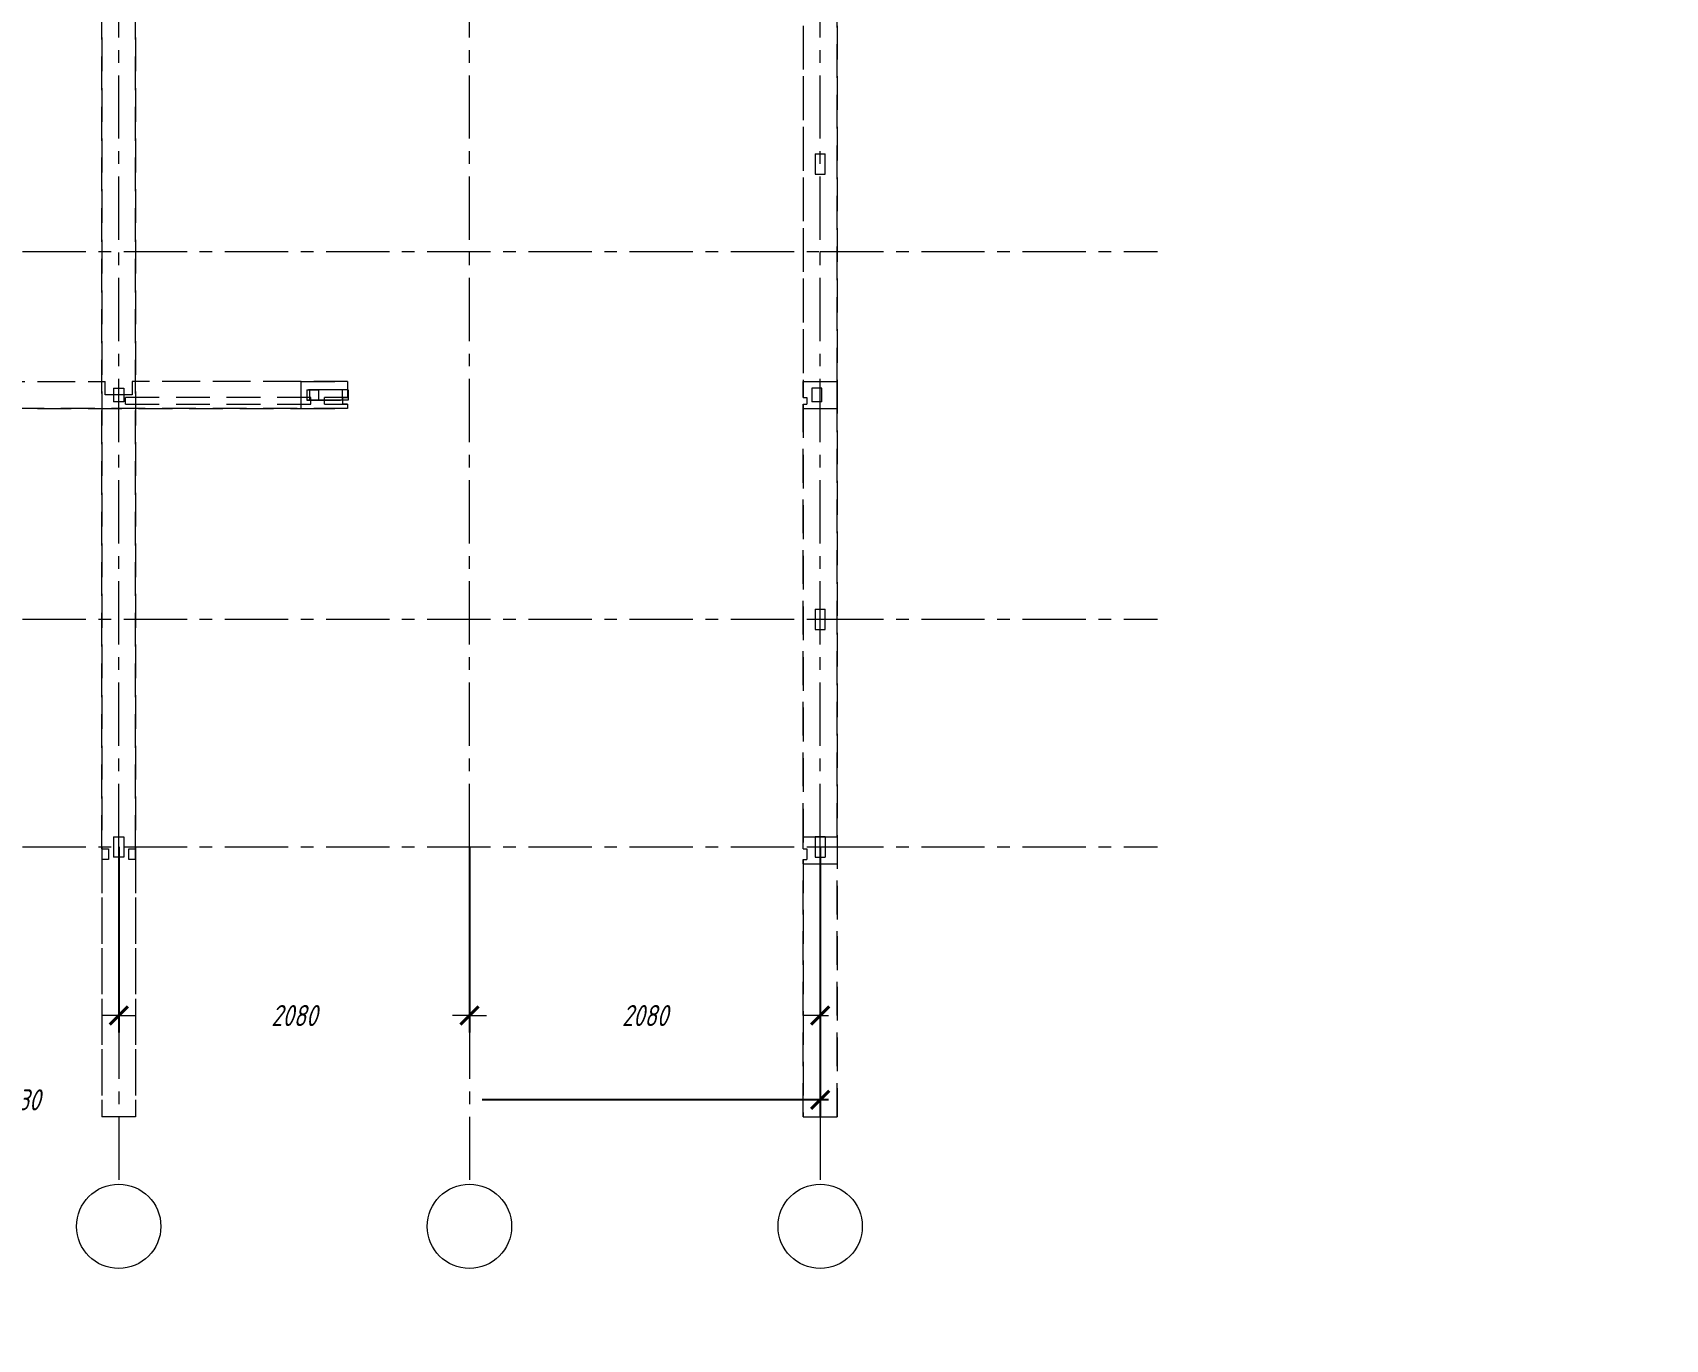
# Model space of a CAD drawing. Header units: millimetres. Extents: x 0 to 10920, y 0 to 297.
# Drawn here: x 3953.1 to 4146.8, y 0 to 155 of the extents above; entities that cross this region are included whole.
import ezdxf

# ---------------------------------------------------------------- set-up
doc = ezdxf.new("R2010")
doc.units = ezdxf.units.MM
for name, pattern in [('K5LT_AXLED', [12, 7.5, -1.5, 1.5, -1.5]), ('K5LT_BASIC', [0]), ('K5LT_DASHED', [6, 4, -2]), ('K5LT_THIN', [0])]:
    doc.linetypes.add(name, pattern=pattern)
doc.layers.add('Системный слой', color=7, linetype='Continuous')
doc.styles.add('KDIMTEXTSTYLE', font='GOST_AU.SHX', dxfattribs={"width": 0.96, "oblique": 15, "height": 5})
doc.styles.add('KTEXTSTYLE', font='GOST_AU.SHX', dxfattribs={"width": 0.96, "height": 5})
doc.dimstyles.new('KDIMSTYLE (0.02)', dxfattribs={"dimtxt": 5, "dimasz": 1, "dimexe": 2, "dimexo": 0, "dimgap": 1, "dimtad": 1, "dimlfac": 50, "dimtxsty": 'KDIMTEXTSTYLE', "dimsah": 1, "dimcen": 0, "dimdle": 1, "dimadec": 0, "dimazin": 0, "dimtfac": 0.667, "dimtmove": 0, "dimatfit": 3, "dimfxl": 0, "dimtvp": 1, "dimtolj": 1, "dimtzin": 0, "dimarcsym": 0})

# ---------------------------------------------------------------- blocks, each defined once
blk = doc.blocks.new('U286')
at = {"layer": 'Системный слой', "color": 30, "linetype": 'K5LT_AXLED', "lineweight": 18}
for p, q in [((3855.91, 58.4), (4046.51, 58.4)), ((4046.51, 58.4), (4086.51, 58.4))]:
    blk.add_line(p, q, dxfattribs=at)
blk = doc.blocks.new('U287')
at = {"layer": 'Системный слой', "color": 30, "linetype": 'K5LT_AXLED', "lineweight": 18}
for p, q in [((3855.91, 85.4), (4046.51, 85.4)), ((4046.51, 85.4), (4086.51, 85.4))]:
    blk.add_line(p, q, dxfattribs=at)
blk = doc.blocks.new('U288')
at = {"layer": 'Системный слой', "color": 30, "linetype": 'K5LT_AXLED', "lineweight": 18}
for p, q in [((3855.91, 129), (4046.51, 129)), ((4046.51, 129), (4086.51, 129))]:
    blk.add_line(p, q, dxfattribs=at)
blk = doc.blocks.new('U296')
at = {"layer": 'Системный слой', "color": 30, "linetype": 'K5LT_AXLED', "lineweight": 18}
for p, q in [((3963.31, 250.2), (3963.31, 290.2)), ((3963.31, 58.4), (3963.31, 250.2)), ((3963.31, 58.4), (3963.31, 38.4)), ((3963.31, 38.4), (3963.31, 18.4))]:
    blk.add_line(p, q, dxfattribs=at)
at = {"layer": 'Системный слой', "color": 7, "linetype": 'K5LT_THIN', "lineweight": 18}
blk.add_arc((3963.31, 13.4), 5, 0, 360, dxfattribs=at)
blk = doc.blocks.new('U297')
at = {"layer": 'Системный слой', "color": 30, "linetype": 'K5LT_AXLED', "lineweight": 18}
for p, q in [((4004.91, 250.2), (4004.91, 290.2)), ((4004.91, 58.4), (4004.91, 250.2)), ((4004.91, 58.4), (4004.91, 38.4)), ((4004.91, 38.4), (4004.91, 18.4))]:
    blk.add_line(p, q, dxfattribs=at)
at = {"layer": 'Системный слой', "color": 7, "linetype": 'K5LT_THIN', "lineweight": 18}
blk.add_arc((4004.91, 13.4), 5, 0, 360, dxfattribs=at)
blk = doc.blocks.new('U298')
at = {"layer": 'Системный слой', "color": 30, "linetype": 'K5LT_AXLED', "lineweight": 18}
for p, q in [((4046.51, 250.2), (4046.51, 290.2)), ((4046.51, 58.4), (4046.51, 250.2)), ((4046.51, 58.4), (4046.51, 38.4)), ((4046.51, 38.4), (4046.51, 18.4))]:
    blk.add_line(p, q, dxfattribs=at)
at = {"layer": 'Системный слой', "color": 7, "linetype": 'K5LT_THIN', "lineweight": 18}
blk.add_arc((4046.51, 13.4), 5, 0, 360, dxfattribs=at)
blk = doc.blocks.new('U285')
at = {"layer": 'Системный слой'}
for name in ['U296', 'U297', 'U298', 'U288', 'U287', 'U286']:
    blk.add_blockref(name, (0, 0), dxfattribs=at)
blk = doc.blocks.new('U314')
at = {"layer": 'Системный слой', "color": 7, "linetype": 'K5LT_DASHED', "lineweight": 18}
for p, q in [((4048.51, 209.8), (4048.51, 26.4)), ((4044.51, 203.8), (4044.51, 111.72)), ((4044.51, 196.6), (4044.51, 113.6)), ((4048.51, 113.6), (4048.51, 196.6)), ((3961.31, 58.16), (3961.31, 166.4)), ((3961.31, 166.4), (3961.31, 26.4)), ((3965.31, 58.16), (3965.31, 160.4)), ((3965.31, 160.4), (3965.31, 26.4)), ((4045.91, 140.6), (4047.11, 140.6)), ((4045.91, 140.6), (4045.91, 138.2)), ((4047.11, 138.2), (4047.11, 140.6)), ((4045.91, 138.2), (4047.11, 138.2)), ((3936.16, 113.6), (3961.71, 113.6)), ((3941.67, 113.6), (3961.71, 113.6)), ((3961.71, 112), (3961.71, 113.6)), ((3962.71, 112.8), (3963.91, 112.8)), ((3962.71, 112.8), (3962.71, 111.2)), ((3963.91, 112.8), (3963.91, 111.2)), ((3984.96, 113.6), (3964.91, 113.6)), ((3964.91, 113.6), (3964.91, 112)), ((3990.46, 113.6), (3964.91, 113.6)), ((3984.96, 110.4), (3984.96, 113.6)), ((3984.96, 113.6), (3990.46, 113.6)), ((3989.82, 112.6), (3985.61, 112.6)), ((3985.61, 112.6), (3985.95, 112.6)), ((3985.61, 112.6), (3985.61, 111.4)), ((3985.95, 112.6), (3987, 112.6)), ((3985.95, 112.6), (3985.95, 111.4)), ((3990.52, 112.6), (3987, 112.6)), ((3987, 112.6), (3987, 111.4)), ((3990.52, 112.6), (3989.82, 112.6)), ((3989.82, 112.6), (3989.82, 111.4)), ((3990.46, 113.6), (3990.46, 111.72)), ((3990.52, 112.6), (3990.52, 111.4)), ((4044.51, 111.72), (4044.51, 113.6)), ((4044.51, 113.6), (4048.51, 113.6)), ((4046.71, 112.8), (4045.51, 112.8)), ((4045.51, 112.8), (4045.51, 111.2)), ((4046.71, 111.2), (4046.71, 112.8)), ((4048.51, 110.4), (4048.51, 113.6)), ((3990.46, 110.4), (3936.16, 110.4)), ((3941.67, 110.4), (3984.96, 110.4)), ((3964.91, 112), (3961.71, 112)), ((3963.91, 111.2), (3962.71, 111.2)), ((3964.11, 110.92), (3964.11, 111.72)), ((3986.11, 111.72), (3964.11, 111.72)), ((3964.11, 110.92), (3986.11, 110.92)), ((3984.96, 110.4), (3990.46, 110.4)), ((3985.95, 111.4), (3985.61, 111.4)), ((3985.61, 111.4), (3989.82, 111.4)), ((3987, 111.4), (3985.95, 111.4)), ((3986.11, 110.92), (3986.11, 111.72)), ((3990.52, 111.4), (3987, 111.4)), ((3987.71, 110.92), (3987.71, 111.72)), ((3989.91, 111.72), (3987.71, 111.72)), ((3990.46, 111.72), (3987.71, 111.72)), ((3987.71, 110.92), (3990.46, 110.92)), ((3987.71, 110.92), (3989.91, 110.92)), ((3990.52, 111.4), (3989.82, 111.4)), ((3989.91, 110.92), (3989.91, 111.72)), ((3989.91, 111.72), (3990.46, 111.72)), ((3990.46, 110.92), (3989.91, 110.92)), ((3990.46, 110.92), (3990.46, 110.4)), ((4044.51, 111.72), (4044.91, 111.72)), ((4044.51, 110.4), (4044.51, 110.92)), ((4044.51, 110.92), (4044.91, 110.92)), ((4044.51, 110.92), (4044.51, 58.16)), ((4044.51, 110.4), (4048.51, 110.4)), ((4044.51, 59.6), (4044.51, 110.4)), ((4044.91, 111.72), (4044.91, 110.92)), ((4046.71, 111.2), (4045.51, 111.2)), ((4048.51, 59.6), (4048.51, 110.4)), ((4045.91, 86.6), (4047.11, 86.6)), ((4045.91, 86.6), (4045.91, 84.2)), ((4047.11, 84.2), (4047.11, 86.6)), ((4045.91, 84.2), (4047.11, 84.2)), ((3961.31, 58.16), (3962.11, 58.16)), ((3961.31, 58.16), (3961.31, 56.92)), ((3962.11, 58.16), (3962.11, 56.92)), ((3962.71, 59.6), (3963.91, 59.6)), ((3962.71, 59.6), (3962.71, 57.2)), ((3963.91, 59.6), (3963.91, 57.2)), ((3964.51, 56.92), (3964.51, 58.16)), ((3964.51, 58.16), (3965.31, 58.16)), ((3965.31, 56.92), (3965.31, 58.16)), ((4044.51, 58.16), (4044.51, 59.6)), ((4044.51, 59.6), (4048.51, 59.6)), ((4044.51, 58.16), (4044.91, 58.16)), ((4044.91, 58.16), (4044.91, 56.92)), ((4047.11, 59.6), (4045.91, 59.6)), ((4045.91, 59.6), (4045.91, 57.2)), ((4047.11, 59.6), (4047.11, 57.2)), ((4048.51, 59.6), (4048.51, 56.4)), ((3962.11, 56.92), (3961.31, 56.92)), ((3961.31, 56.92), (3961.31, 26.4)), ((3963.91, 57.2), (3962.71, 57.2)), ((3965.31, 56.92), (3964.51, 56.92)), ((3965.31, 56.92), (3965.31, 26.4)), ((4044.51, 56.4), (4044.51, 56.92)), ((4044.51, 56.92), (4044.91, 56.92)), ((4044.51, 56.92), (4044.51, 26.4)), ((4044.51, 56.4), (4048.51, 56.4)), ((4044.51, 26.4), (4044.51, 56.4)), ((4045.91, 57.2), (4047.11, 57.2)), ((4048.51, 26.4), (4048.51, 56.4)), ((3965.31, 26.4), (3961.31, 26.4)), ((4044.51, 26.4), (4048.51, 26.4))]:
    blk.add_line(p, q, dxfattribs=at)
blk = doc.blocks.new('KDIMARROW_03')
at = {"layer": 'Системный слой', "color": 0, "linetype": 'K5LT_BASIC', "lineweight": 40}
blk.add_line((-1.06, -1.06), (1.06, 1.06), dxfattribs=at)
at = {"layer": 'Системный слой', "color": 0, "linetype": 'K5LT_THIN', "lineweight": 18}
for q in [(-1, 0), (2, 0)]:
    blk.add_line((0, 0), q, dxfattribs=at)

msp = doc.modelspace()

# ---------------------------------------------------------------- block references
at = {"layer": 'Системный слой'}
for name in ['U285', 'U314']:
    msp.add_blockref(name, (0, 0), dxfattribs=at)

# ---------------------------------------------------------------- dimensions: what is measured, and where the dimension line sits
at = {"layer": 'Системный слой', "color": 7}
for base, p1, p2, location in [((3855.91417, 28.40197), (4046.51417, 58.40197), (3855.91417, 58.40197), (3951.21417, 28.40197)), ((3921.71417, 38.40197), (3963.31417, 58.40197), (3921.71417, 58.40197), (3942.51417, 38.40197)), ((3963.31417, 38.40197), (4004.91417, 58.40197), (3963.31417, 58.40197), (3984.11417, 38.40197)), ((4004.91417, 38.40197), (4046.51417, 58.40197), (4004.91417, 58.40197), (4025.71417, 38.40197))]:
    msp.add_linear_dim(base=base, p1=p1, p2=p2, location=location, dimstyle='KDIMSTYLE (0.02)', override={"dimexo": 0, "dimpost": '\\H2.5;\\W0.965;\\Q15;<>', "dimblk1": 'KDIMARROW_03', "dimblk2": 'KDIMARROW_03', "dimse1": 0, "dimse2": 0, "dimclrt": 7, "dimtolj": 1}, dxfattribs=at).render()

doc.saveas('drawing.dxf')
